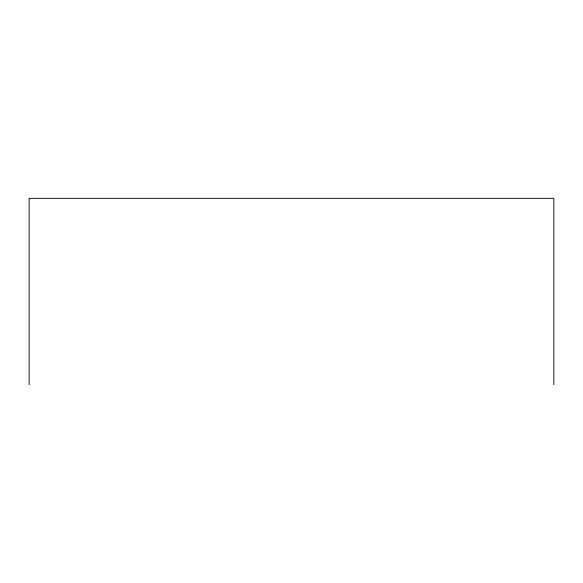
<?xml version="1.0" encoding="UTF-8"?>
<svg xmlns="http://www.w3.org/2000/svg" width="583" height="583" viewBox="0 0 583 583"><rect width="100%" height="100%" fill="white"/><g stroke="black" fill="none" stroke-linecap="round" stroke-linejoin="round"><path stroke-width="0.87" d="M553.85 384.671L553.85 198.329L29.15 198.329L29.15 384.671"/></g></svg>
